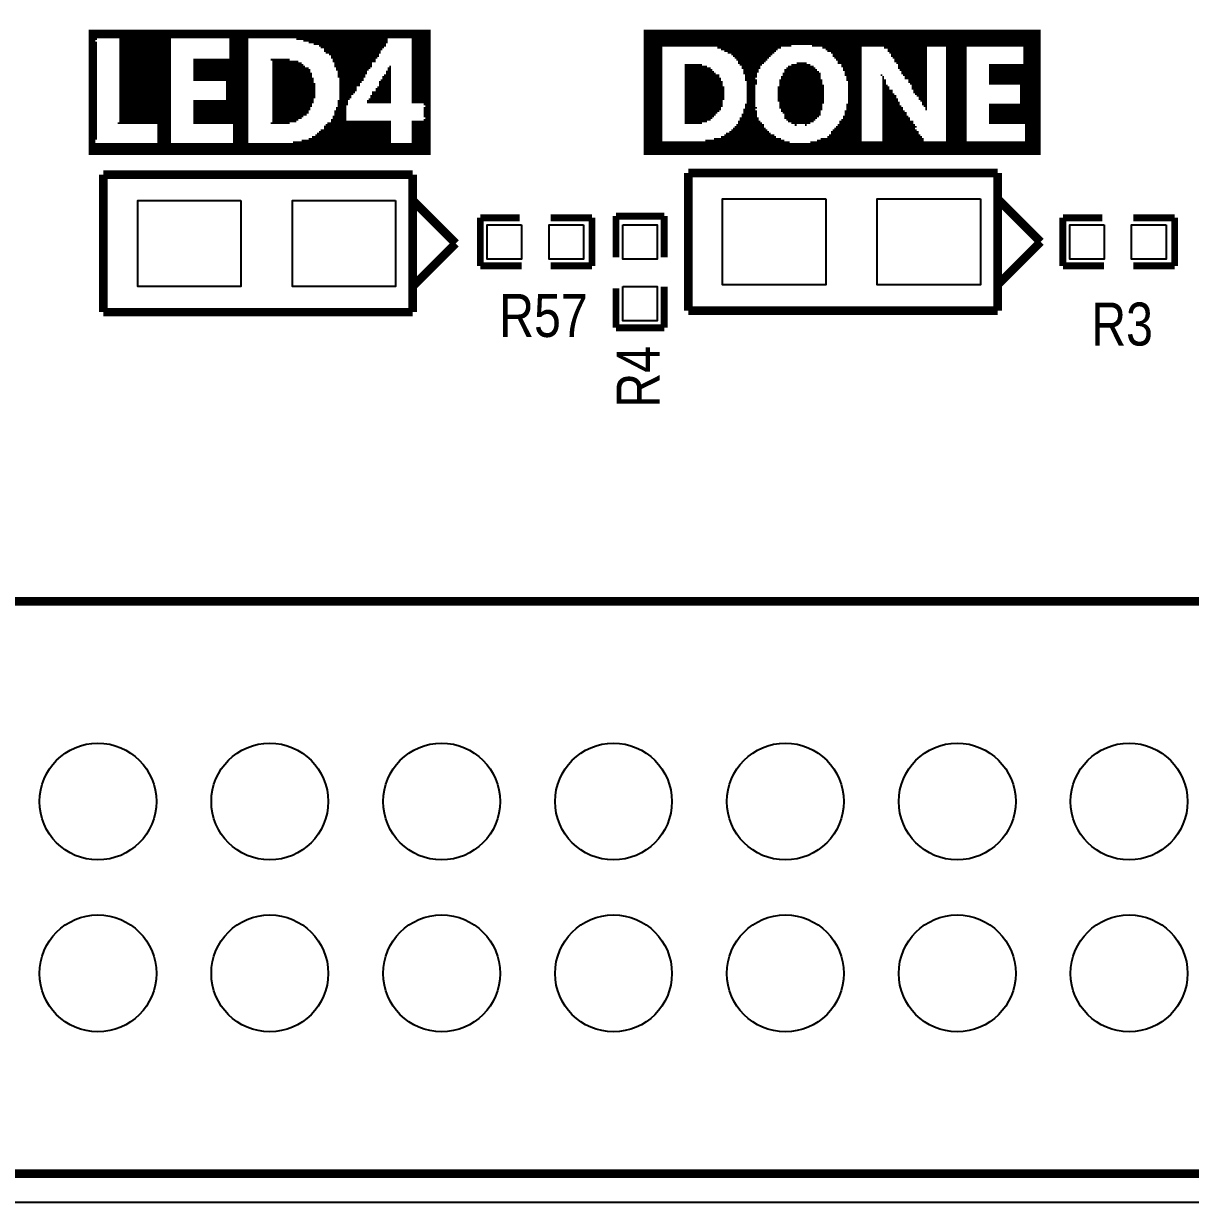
# Model space of a CAD drawing. Extents: x -16 to 114, y 9 to 99.
# Drawn here: x 37.65 to 54.89, y 9.2 to 26.62 of the extents above; entities that cross this region are included whole.
import ezdxf

# ---------------------------------------------------------------- set-up
doc = ezdxf.new("R2010")
doc.units = 0
for name, color, linetype in [('BG_OUTLINE', 3, 'CONTINUOUS'), ('MA_PEN3', 5, 'CONTINUOUS'), ('PG_SILKSCREEN_TOP', 6, 'CONTINUOUS'), ('PIN_TOP', 7, 'CONTINUOUS'), ('RD_SILKSCREEN_TOP', 8, 'CONTINUOUS')]:
    doc.layers.add(name, color=color, linetype=linetype)

msp = doc.modelspace()

# ---------------------------------------------------------------- linework, layer by layer
at = {"layer": 'BG_OUTLINE'}
msp.add_lwpolyline([(-13.134086, 99.189794), (110.731046, 99.189794, -0.414215), (113.79708, 96.12376), (113.799874, 12.17676), (113.79708, 12.263374, -0.41422), (110.731046, 9.19734), (-13.22832, 9.19734), (-13.12672, 9.20496, -0.414214), (-16.192754, 12.270994), (-16.20012, 96.12376, -0.414215)], format="xyb", close=True, dxfattribs=at)
at = {"layer": 'MA_PEN3', "const_width": 0.0254}
for points in [[(38.609524, 26.517854), (43.664124, 26.517854)], [(38.609524, 26.492454), (43.664124, 26.492454)], [(46.8122, 26.5176), (52.6796, 26.5176)], [(46.8122, 26.4922), (52.6796, 26.4922)], [(38.609524, 26.467054), (43.664124, 26.467054)], [(38.609524, 26.441654), (43.664124, 26.441654)], [(38.609524, 26.416254), (43.664124, 26.416254)], [(38.609524, 26.390854), (38.736524, 26.390854)], [(38.609524, 26.365454), (38.711124, 26.365454)], [(38.609524, 26.340054), (38.736524, 26.340054)], [(38.609524, 26.314654), (38.736524, 26.314654)], [(39.066724, 26.390854), (39.828724, 26.390854)], [(39.066724, 26.365454), (39.828724, 26.365454)], [(39.066724, 26.340054), (39.828724, 26.340054)], [(39.066724, 26.314654), (39.828724, 26.314654)], [(40.692324, 26.390854), (40.971724, 26.390854)], [(40.692324, 26.365454), (40.971724, 26.365454)], [(40.692324, 26.340054), (40.971724, 26.340054)], [(40.692324, 26.314654), (40.971724, 26.314654)], [(41.682924, 26.390854), (43.029124, 26.390854)], [(41.784524, 26.365454), (43.029124, 26.365454)], [(41.860724, 26.340054), (43.029124, 26.340054)], [(41.936924, 26.314654), (43.003724, 26.314654)], [(43.384724, 26.390854), (43.664124, 26.390854)], [(43.384724, 26.365454), (43.664124, 26.365454)], [(43.384724, 26.340054), (43.664124, 26.340054)], [(43.384724, 26.314654), (43.664124, 26.314654)], [(46.8122, 26.4668), (52.6796, 26.4668)], [(46.8122, 26.4414), (52.6796, 26.4414)], [(46.8122, 26.416), (52.6796, 26.416)], [(46.8122, 26.3906), (52.6796, 26.3906)], [(46.8122, 26.3652), (52.6796, 26.3652)], [(46.8122, 26.3398), (52.6796, 26.3398)], [(46.8122, 26.3144), (52.6796, 26.3144)], [(38.609524, 26.289254), (38.736524, 26.289254)], [(38.609524, 26.263854), (38.736524, 26.263854)], [(38.609524, 26.238454), (38.736524, 26.238454)], [(38.609524, 26.213054), (38.736524, 26.213054)], [(38.609524, 26.187654), (38.736524, 26.187654)], [(38.609524, 26.162254), (38.736524, 26.162254)], [(38.609524, 26.136854), (38.736524, 26.136854)], [(39.066724, 26.289254), (39.828724, 26.289254)], [(39.066724, 26.263854), (39.828724, 26.263854)], [(39.066724, 26.238454), (39.828724, 26.238454)], [(39.066724, 26.213054), (39.828724, 26.213054)], [(39.066724, 26.187654), (39.828724, 26.187654)], [(39.066724, 26.162254), (39.828724, 26.162254)], [(39.066724, 26.136854), (39.828724, 26.136854)], [(40.692324, 26.289254), (40.971724, 26.289254)], [(40.692324, 26.263854), (40.971724, 26.263854)], [(40.692324, 26.238454), (40.971724, 26.238454)], [(40.692324, 26.213054), (40.971724, 26.213054)], [(40.692324, 26.187654), (40.971724, 26.187654)], [(40.692324, 26.162254), (40.971724, 26.162254)], [(40.692324, 26.136854), (40.971724, 26.136854)], [(42.013124, 26.289254), (43.003724, 26.289254)], [(42.038524, 26.263854), (42.978324, 26.263854)], [(42.089324, 26.238454), (42.952924, 26.238454)], [(42.089324, 26.213054), (42.927524, 26.213054)], [(42.114724, 26.187654), (42.927524, 26.187654)], [(42.165524, 26.162254), (42.902124, 26.162254)], [(42.190924, 26.136854), (42.902124, 26.136854)], [(43.384724, 26.289254), (43.664124, 26.289254)], [(43.384724, 26.263854), (43.664124, 26.263854)], [(43.384724, 26.238454), (43.664124, 26.238454)], [(43.384724, 26.213054), (43.664124, 26.213054)], [(43.384724, 26.187654), (43.664124, 26.187654)], [(43.384724, 26.162254), (43.664124, 26.162254)], [(43.384724, 26.136854), (43.664124, 26.136854)], [(46.8122, 26.289), (48.9966, 26.289)], [(46.8122, 26.2636), (47.0916, 26.2636)], [(46.8122, 26.2382), (47.0916, 26.2382)], [(46.8122, 26.2128), (47.0916, 26.2128)], [(46.8122, 26.1874), (47.0916, 26.1874)], [(46.8122, 26.162), (47.0916, 26.162)], [(46.8122, 26.1366), (47.0916, 26.1366)], [(47.9044, 26.2636), (48.8442, 26.2636)], [(47.9552, 26.2382), (48.7934, 26.2382)], [(48.006, 26.2128), (48.768, 26.2128)], [(48.0568, 26.1874), (48.7426, 26.1874)], [(48.1076, 26.162), (48.7172, 26.162)], [(48.133, 26.1366), (48.6918, 26.1366)], [(49.3014, 26.289), (52.6796, 26.289)], [(49.4538, 26.2636), (50.038, 26.2636)], [(49.5046, 26.2382), (50.038, 26.2382)], [(49.53, 26.2128), (50.038, 26.2128)], [(49.5808, 26.1874), (50.038, 26.1874)], [(49.6062, 26.162), (50.038, 26.162)], [(49.6062, 26.1366), (50.038, 26.1366)], [(50.3682, 26.2636), (51.0032, 26.2636)], [(50.419, 26.2382), (51.0032, 26.2382)], [(50.419, 26.2128), (51.0032, 26.2128)], [(50.4444, 26.1874), (51.0032, 26.1874)], [(50.4698, 26.162), (51.0032, 26.162)], [(50.4698, 26.1366), (51.0032, 26.1366)], [(51.2826, 26.2636), (51.5874, 26.2636)], [(51.2826, 26.2382), (51.5874, 26.2382)], [(51.2826, 26.2128), (51.5874, 26.2128)], [(51.2826, 26.1874), (51.5874, 26.1874)], [(51.2826, 26.162), (51.5874, 26.162)], [(51.2826, 26.1366), (51.5874, 26.1366)], [(52.4256, 26.2636), (52.6796, 26.2636)], [(52.4256, 26.2382), (52.6796, 26.2382)], [(52.4256, 26.2128), (52.6796, 26.2128)], [(52.4256, 26.1874), (52.6796, 26.1874)], [(52.4256, 26.162), (52.6796, 26.162)], [(52.4256, 26.1366), (52.6796, 26.1366)], [(38.609524, 26.111454), (38.736524, 26.111454)], [(38.609524, 26.086054), (38.736524, 26.086054)], [(38.609524, 26.060654), (38.736524, 26.060654)], [(38.609524, 26.035254), (38.736524, 26.035254)], [(38.609524, 26.009854), (38.736524, 26.009854)], [(38.609524, 25.984454), (38.736524, 25.984454)], [(38.609524, 25.959054), (38.736524, 25.959054)], [(39.066724, 26.111454), (39.828724, 26.111454)], [(39.066724, 26.086054), (39.828724, 26.086054)], [(39.066724, 26.060654), (39.828724, 26.060654)], [(39.066724, 26.035254), (39.828724, 26.035254)], [(39.066724, 26.009854), (39.828724, 26.009854)], [(39.066724, 25.984454), (39.828724, 25.984454)], [(39.066724, 25.959054), (39.828724, 25.959054)], [(40.158924, 26.086054), (40.971724, 26.086054)], [(40.158924, 26.060654), (40.971724, 26.060654)], [(40.158924, 26.035254), (40.971724, 26.035254)], [(40.158924, 26.009854), (40.971724, 26.009854)], [(40.158924, 25.984454), (40.971724, 25.984454)], [(40.158924, 25.959054), (40.971724, 25.959054)], [(40.692324, 26.111454), (40.971724, 26.111454)], [(41.301924, 26.086054), (41.581324, 26.086054)], [(41.327324, 26.060654), (41.708324, 26.060654)], [(41.327324, 26.035254), (41.759124, 26.035254)], [(41.327324, 26.009854), (41.784524, 26.009854)], [(41.327324, 25.984454), (41.809924, 25.984454)], [(41.327324, 25.959054), (41.860724, 25.959054)], [(42.190924, 26.111454), (42.876724, 26.111454)], [(42.216324, 26.086054), (42.851324, 26.086054)], [(42.216324, 26.060654), (42.851324, 26.060654)], [(42.241724, 26.035254), (42.800524, 26.035254)], [(42.241724, 26.009854), (42.800524, 26.009854)], [(42.241724, 25.984454), (42.800524, 25.984454)], [(42.267124, 25.959054), (42.775124, 25.959054)], [(43.029124, 25.959054), (43.079924, 25.959054)], [(43.054524, 25.984454), (43.079924, 25.984454)], [(43.384724, 26.111454), (43.664124, 26.111454)], [(43.384724, 26.086054), (43.664124, 26.086054)], [(43.384724, 26.060654), (43.664124, 26.060654)], [(43.384724, 26.035254), (43.664124, 26.035254)], [(43.384724, 26.009854), (43.664124, 26.009854)], [(43.384724, 25.984454), (43.664124, 25.984454)], [(43.384724, 25.959054), (43.664124, 25.959054)], [(46.8122, 26.1112), (47.0916, 26.1112)], [(46.8122, 26.0858), (47.0916, 26.0858)], [(46.8122, 26.0604), (47.0916, 26.0604)], [(46.8122, 26.035), (47.0916, 26.035)], [(46.8122, 26.0096), (47.0916, 26.0096)], [(46.8122, 25.9842), (47.0916, 25.9842)], [(46.8122, 25.9588), (47.0916, 25.9588)], [(47.4218, 26.0096), (47.6758, 26.0096)], [(47.4218, 25.9842), (47.752, 25.9842)], [(47.4218, 25.9588), (47.8028, 25.9588)], [(48.1584, 26.1112), (48.6664, 26.1112)], [(48.1838, 26.0858), (48.641, 26.0858)], [(48.2092, 26.0604), (48.6156, 26.0604)], [(48.2092, 26.035), (48.5902, 26.035)], [(48.2346, 26.0096), (48.5648, 26.0096)], [(48.26, 25.9842), (48.5394, 25.9842)], [(48.26, 25.9588), (48.5394, 25.9588)], [(48.9204, 25.9588), (49.3522, 25.9588)], [(48.9458, 25.9842), (49.3268, 25.9842)], [(48.9966, 26.0096), (49.276, 26.0096)], [(49.0728, 26.035), (49.2252, 26.035)], [(49.6316, 26.1112), (50.038, 26.1112)], [(49.657, 26.0858), (50.038, 26.0858)], [(49.6824, 26.0604), (50.038, 26.0604)], [(49.6824, 26.035), (50.038, 26.035)], [(49.7332, 26.0096), (50.038, 26.0096)], [(49.7332, 25.9842), (50.038, 25.9842)], [(49.7586, 25.9588), (50.038, 25.9588)], [(50.4952, 26.1112), (51.0032, 26.1112)], [(50.5206, 26.0858), (51.0032, 26.0858)], [(50.5206, 26.0604), (51.0032, 26.0604)], [(50.546, 26.035), (51.0032, 26.035)], [(50.5714, 26.0096), (51.0032, 26.0096)], [(50.5714, 25.9842), (51.0032, 25.9842)], [(50.5714, 25.9588), (51.0032, 25.9588)], [(51.2826, 26.1112), (51.5874, 26.1112)], [(51.2826, 26.0858), (51.5874, 26.0858)], [(51.2826, 26.0604), (51.5874, 26.0604)], [(51.2826, 26.035), (51.5874, 26.035)], [(51.2826, 26.0096), (51.5874, 26.0096)], [(51.2826, 25.9842), (51.5874, 25.9842)], [(51.2826, 25.9588), (51.5874, 25.9588)], [(51.9176, 26.0096), (52.6796, 26.0096)], [(51.9176, 25.9842), (52.6796, 25.9842)], [(51.9176, 25.9588), (52.6796, 25.9588)], [(52.4256, 26.1112), (52.6796, 26.1112)], [(52.4256, 26.0858), (52.6796, 26.0858)], [(52.4256, 26.0604), (52.6796, 26.0604)], [(52.4256, 26.035), (52.6796, 26.035)], [(38.609524, 25.933654), (38.736524, 25.933654)], [(38.609524, 25.908254), (38.736524, 25.908254)], [(38.609524, 25.882854), (38.736524, 25.882854)], [(38.609524, 25.857454), (38.736524, 25.857454)], [(38.609524, 25.832054), (38.736524, 25.832054)], [(38.609524, 25.806654), (38.736524, 25.806654)], [(38.609524, 25.781254), (38.736524, 25.781254)], [(39.066724, 25.933654), (39.828724, 25.933654)], [(39.066724, 25.908254), (39.828724, 25.908254)], [(39.066724, 25.882854), (39.828724, 25.882854)], [(39.066724, 25.857454), (39.828724, 25.857454)], [(39.066724, 25.832054), (39.828724, 25.832054)], [(39.066724, 25.806654), (39.828724, 25.806654)], [(39.066724, 25.781254), (39.828724, 25.781254)], [(40.158924, 25.933654), (40.971724, 25.933654)], [(40.158924, 25.908254), (40.971724, 25.908254)], [(40.158924, 25.882854), (40.971724, 25.882854)], [(40.158924, 25.857454), (40.971724, 25.857454)], [(40.158924, 25.832054), (40.971724, 25.832054)], [(40.158924, 25.806654), (40.971724, 25.806654)], [(40.158924, 25.781254), (40.971724, 25.781254)], [(41.327324, 25.933654), (41.886124, 25.933654)], [(41.327324, 25.908254), (41.886124, 25.908254)], [(41.327324, 25.882854), (41.911524, 25.882854)], [(41.327324, 25.857454), (41.911524, 25.857454)], [(41.327324, 25.832054), (41.911524, 25.832054)], [(41.327324, 25.806654), (41.936924, 25.806654)], [(41.327324, 25.781254), (41.936924, 25.781254)], [(42.267124, 25.933654), (42.749724, 25.933654)], [(42.292524, 25.908254), (42.724324, 25.908254)], [(42.292524, 25.882854), (42.724324, 25.882854)], [(42.292524, 25.857454), (42.698924, 25.857454)], [(42.292524, 25.832054), (42.698924, 25.832054)], [(42.317924, 25.806654), (42.673524, 25.806654)], [(42.317924, 25.781254), (42.673524, 25.781254)], [(42.927524, 25.781254), (43.079924, 25.781254)], [(42.952924, 25.832054), (43.079924, 25.832054)], [(42.952924, 25.806654), (43.079924, 25.806654)], [(42.978324, 25.857454), (43.079924, 25.857454)], [(43.003724, 25.908254), (43.079924, 25.908254)], [(43.003724, 25.882854), (43.079924, 25.882854)], [(43.029124, 25.933654), (43.079924, 25.933654)], [(43.384724, 25.933654), (43.664124, 25.933654)], [(43.384724, 25.908254), (43.664124, 25.908254)], [(43.384724, 25.882854), (43.664124, 25.882854)], [(43.384724, 25.857454), (43.664124, 25.857454)], [(43.384724, 25.832054), (43.664124, 25.832054)], [(43.384724, 25.806654), (43.664124, 25.806654)], [(43.384724, 25.781254), (43.664124, 25.781254)], [(46.8122, 25.9334), (47.0916, 25.9334)], [(46.8122, 25.908), (47.0916, 25.908)], [(46.8122, 25.8826), (47.0916, 25.8826)], [(46.8122, 25.8572), (47.0916, 25.8572)], [(46.8122, 25.8318), (47.0916, 25.8318)], [(46.8122, 25.8064), (47.0916, 25.8064)], [(46.8122, 25.781), (47.0916, 25.781)], [(47.4218, 25.9334), (47.8282, 25.9334)], [(47.4218, 25.908), (47.8536, 25.908)], [(47.4218, 25.8826), (47.879, 25.8826)], [(47.4218, 25.8572), (47.9298, 25.8572)], [(47.4218, 25.8318), (47.9298, 25.8318)], [(47.4218, 25.8064), (47.9552, 25.8064)], [(47.4218, 25.781), (47.9552, 25.781)], [(48.2854, 25.9334), (48.514, 25.9334)], [(48.2854, 25.908), (48.514, 25.908)], [(48.2854, 25.8826), (48.4886, 25.8826)], [(48.3108, 25.8572), (48.4886, 25.8572)], [(48.3108, 25.8318), (48.4886, 25.8318)], [(48.3108, 25.8064), (48.4632, 25.8064)], [(48.3108, 25.781), (48.4886, 25.781)], [(48.8188, 25.781), (49.4538, 25.781)], [(48.8442, 25.8318), (49.4284, 25.8318)], [(48.8442, 25.8064), (49.4284, 25.8064)], [(48.8696, 25.8826), (49.4284, 25.8826)], [(48.8696, 25.8572), (49.4284, 25.8572)], [(48.895, 25.9334), (49.3776, 25.9334)], [(48.895, 25.908), (49.403, 25.908)], [(49.7586, 25.9334), (50.038, 25.9334)], [(49.784, 25.908), (50.038, 25.908)], [(49.784, 25.8826), (50.038, 25.8826)], [(49.784, 25.8572), (50.038, 25.8572)], [(49.8094, 25.8318), (50.038, 25.8318)], [(49.8094, 25.8064), (50.038, 25.8064)], [(49.8094, 25.781), (50.038, 25.781)], [(50.3174, 25.8572), (50.3428, 25.8572)], [(50.3428, 25.8318), (50.3682, 25.8318)], [(50.3428, 25.8064), (50.3682, 25.8064)], [(50.3428, 25.781), (50.3936, 25.781)], [(50.5968, 25.9334), (51.0032, 25.9334)], [(50.6222, 25.908), (51.0032, 25.908)], [(50.6222, 25.8826), (51.0032, 25.8826)], [(50.6476, 25.8572), (51.0032, 25.8572)], [(50.673, 25.8318), (51.0032, 25.8318)], [(50.673, 25.8064), (51.0032, 25.8064)], [(50.7238, 25.781), (51.0032, 25.781)], [(51.2826, 25.9334), (51.5874, 25.9334)], [(51.2826, 25.908), (51.5874, 25.908)], [(51.2826, 25.8826), (51.5874, 25.8826)], [(51.2826, 25.8572), (51.5874, 25.8572)], [(51.2826, 25.8318), (51.5874, 25.8318)], [(51.2826, 25.8064), (51.5874, 25.8064)], [(51.2826, 25.781), (51.5874, 25.781)], [(51.9176, 25.9334), (52.6796, 25.9334)], [(51.9176, 25.908), (52.6796, 25.908)], [(51.9176, 25.8826), (52.6796, 25.8826)], [(51.9176, 25.8572), (52.6796, 25.8572)], [(51.9176, 25.8318), (52.6796, 25.8318)], [(51.9176, 25.8064), (52.6796, 25.8064)], [(51.9176, 25.781), (52.6796, 25.781)], [(38.609524, 25.755854), (38.736524, 25.755854)], [(38.609524, 25.730454), (38.736524, 25.730454)], [(38.609524, 25.705054), (38.736524, 25.705054)], [(38.609524, 25.679654), (38.736524, 25.679654)], [(38.609524, 25.654254), (38.736524, 25.654254)], [(38.609524, 25.628854), (38.736524, 25.628854)], [(38.609524, 25.603454), (38.736524, 25.603454)], [(39.066724, 25.755854), (39.828724, 25.755854)], [(39.066724, 25.730454), (39.828724, 25.730454)], [(39.066724, 25.705054), (39.828724, 25.705054)], [(39.066724, 25.679654), (39.828724, 25.679654)], [(39.066724, 25.654254), (39.828724, 25.654254)], [(39.066724, 25.628854), (39.828724, 25.628854)], [(39.066724, 25.603454), (39.828724, 25.603454)], [(40.641524, 25.755854), (40.971724, 25.755854)], [(40.641524, 25.730454), (40.971724, 25.730454)], [(40.641524, 25.705054), (40.971724, 25.705054)], [(40.641524, 25.679654), (40.971724, 25.679654)], [(40.641524, 25.654254), (40.971724, 25.654254)], [(40.641524, 25.628854), (40.971724, 25.628854)], [(40.641524, 25.603454), (40.971724, 25.603454)], [(41.327324, 25.755854), (41.936924, 25.755854)], [(41.327324, 25.730454), (41.962324, 25.730454)], [(41.327324, 25.705054), (41.962324, 25.705054)], [(41.327324, 25.679654), (41.962324, 25.679654)], [(41.327324, 25.654254), (41.962324, 25.654254)], [(41.327324, 25.628854), (41.962324, 25.628854)], [(41.327324, 25.603454), (41.962324, 25.603454)], [(42.317924, 25.755854), (42.648124, 25.755854)], [(42.317924, 25.730454), (42.622724, 25.730454)], [(42.317924, 25.705054), (42.622724, 25.705054)], [(42.317924, 25.679654), (42.571924, 25.679654)], [(42.317924, 25.654254), (42.571924, 25.654254)], [(42.317924, 25.628854), (42.571924, 25.628854)], [(42.317924, 25.603454), (42.546524, 25.603454)], [(42.800524, 25.603454), (43.079924, 25.603454)], [(42.851324, 25.654254), (43.079924, 25.654254)], [(42.851324, 25.628854), (43.079924, 25.628854)], [(42.876724, 25.679654), (43.079924, 25.679654)], [(42.902124, 25.755854), (43.079924, 25.755854)], [(42.902124, 25.730454), (43.079924, 25.730454)], [(42.902124, 25.705054), (43.079924, 25.705054)], [(43.384724, 25.755854), (43.664124, 25.755854)], [(43.384724, 25.730454), (43.664124, 25.730454)], [(43.384724, 25.705054), (43.664124, 25.705054)], [(43.384724, 25.679654), (43.664124, 25.679654)], [(43.384724, 25.654254), (43.664124, 25.654254)], [(43.384724, 25.628854), (43.664124, 25.628854)], [(43.384724, 25.603454), (43.664124, 25.603454)], [(46.8122, 25.7556), (47.0916, 25.7556)], [(46.8122, 25.7302), (47.0916, 25.7302)], [(46.8122, 25.7048), (47.0916, 25.7048)], [(46.8122, 25.6794), (47.0916, 25.6794)], [(46.8122, 25.654), (47.0916, 25.654)], [(46.8122, 25.6286), (47.0916, 25.6286)], [(46.8122, 25.6032), (47.0916, 25.6032)], [(47.4218, 25.7556), (47.9806, 25.7556)], [(47.4218, 25.7302), (47.9806, 25.7302)], [(47.4218, 25.7048), (47.9806, 25.7048)], [(47.4218, 25.6794), (48.006, 25.6794)], [(47.4218, 25.654), (48.006, 25.654)], [(47.4218, 25.6286), (48.006, 25.6286)], [(47.4218, 25.6032), (48.006, 25.6032)], [(48.3362, 25.7556), (48.4886, 25.7556)], [(48.3362, 25.7302), (48.4886, 25.7302)], [(48.3362, 25.7048), (48.4632, 25.7048)], [(48.3362, 25.6794), (48.4632, 25.6794)], [(48.3362, 25.654), (48.4632, 25.654)], [(48.3362, 25.6286), (48.4632, 25.6286)], [(48.3362, 25.6032), (48.4632, 25.6032)], [(48.7934, 25.6794), (49.4792, 25.6794)], [(48.7934, 25.654), (49.4792, 25.654)], [(48.7934, 25.6286), (49.4792, 25.6286)], [(48.7934, 25.6032), (49.4792, 25.6032)], [(48.8188, 25.7556), (49.4538, 25.7556)], [(48.8188, 25.7302), (49.4538, 25.7302)], [(48.8188, 25.7048), (49.4792, 25.7048)], [(49.8348, 25.7556), (50.038, 25.7556)], [(49.8348, 25.7302), (50.038, 25.7302)], [(49.8348, 25.7048), (50.038, 25.7048)], [(49.8348, 25.6794), (50.038, 25.6794)], [(49.8348, 25.654), (50.038, 25.654)], [(49.8348, 25.6286), (50.038, 25.6286)], [(49.8348, 25.6032), (50.038, 25.6032)], [(50.3428, 25.7556), (50.3936, 25.7556)], [(50.3428, 25.7302), (50.3936, 25.7302)], [(50.3428, 25.7048), (50.419, 25.7048)], [(50.3428, 25.6794), (50.4444, 25.6794)], [(50.3428, 25.654), (50.4444, 25.654)], [(50.3428, 25.6286), (50.4952, 25.6286)], [(50.3428, 25.6032), (50.4952, 25.6032)], [(50.7238, 25.7556), (51.0032, 25.7556)], [(50.7492, 25.7302), (51.0032, 25.7302)], [(50.7746, 25.7048), (51.0032, 25.7048)], [(50.7746, 25.6794), (51.0032, 25.6794)], [(50.7746, 25.654), (51.0032, 25.654)], [(50.8, 25.6286), (51.0032, 25.6286)], [(50.8, 25.6032), (51.0032, 25.6032)], [(51.2826, 25.7556), (51.5874, 25.7556)], [(51.2826, 25.7302), (51.5874, 25.7302)], [(51.2826, 25.7048), (51.5874, 25.7048)], [(51.2826, 25.6794), (51.5874, 25.6794)], [(51.2826, 25.654), (51.5874, 25.654)], [(51.2826, 25.6286), (51.5874, 25.6286)], [(51.2826, 25.6032), (51.5874, 25.6032)], [(51.9176, 25.7556), (52.6796, 25.7556)], [(51.9176, 25.7302), (52.6796, 25.7302)], [(52.3748, 25.7048), (52.6796, 25.7048)], [(52.3748, 25.6794), (52.6796, 25.6794)], [(52.3748, 25.654), (52.6796, 25.654)], [(52.3748, 25.6286), (52.6796, 25.6286)], [(52.3748, 25.6032), (52.6796, 25.6032)], [(38.609524, 25.578054), (38.736524, 25.578054)], [(38.609524, 25.552654), (38.736524, 25.552654)], [(38.609524, 25.527254), (38.736524, 25.527254)], [(38.609524, 25.501854), (38.736524, 25.501854)], [(38.609524, 25.476454), (38.736524, 25.476454)], [(38.609524, 25.451054), (38.736524, 25.451054)], [(38.609524, 25.425654), (38.736524, 25.425654)], [(39.066724, 25.578054), (39.828724, 25.578054)], [(39.066724, 25.552654), (39.828724, 25.552654)], [(39.066724, 25.527254), (39.828724, 25.527254)], [(39.066724, 25.501854), (39.828724, 25.501854)], [(39.066724, 25.476454), (39.828724, 25.476454)], [(39.066724, 25.451054), (39.828724, 25.451054)], [(39.066724, 25.425654), (39.828724, 25.425654)], [(40.158924, 25.476454), (40.971724, 25.476454)], [(40.158924, 25.451054), (40.971724, 25.451054)], [(40.158924, 25.425654), (40.971724, 25.425654)], [(40.641524, 25.578054), (40.971724, 25.578054)], [(40.641524, 25.552654), (40.971724, 25.552654)], [(40.641524, 25.527254), (40.971724, 25.527254)], [(40.641524, 25.501854), (40.971724, 25.501854)], [(41.327324, 25.578054), (41.962324, 25.578054)], [(41.327324, 25.552654), (41.962324, 25.552654)], [(41.327324, 25.527254), (41.962324, 25.527254)], [(41.327324, 25.501854), (41.936924, 25.501854)], [(41.327324, 25.476454), (41.936924, 25.476454)], [(41.327324, 25.451054), (41.936924, 25.451054)], [(41.327324, 25.425654), (41.911524, 25.425654)], [(42.292524, 25.476454), (42.444924, 25.476454)], [(42.292524, 25.451054), (42.444924, 25.451054)], [(42.292524, 25.425654), (42.444924, 25.425654)], [(42.317924, 25.578054), (42.521124, 25.578054)], [(42.317924, 25.552654), (42.495724, 25.552654)], [(42.317924, 25.527254), (42.495724, 25.527254)], [(42.317924, 25.501854), (42.470324, 25.501854)], [(42.724324, 25.476454), (43.079924, 25.476454)], [(42.724324, 25.451054), (43.079924, 25.451054)], [(42.749724, 25.501854), (43.079924, 25.501854)], [(42.775124, 25.552654), (43.079924, 25.552654)], [(42.775124, 25.527254), (43.079924, 25.527254)], [(42.800524, 25.578054), (43.079924, 25.578054)], [(43.384724, 25.578054), (43.664124, 25.578054)], [(43.384724, 25.552654), (43.664124, 25.552654)], [(43.384724, 25.527254), (43.664124, 25.527254)], [(43.384724, 25.501854), (43.664124, 25.501854)], [(43.384724, 25.476454), (43.664124, 25.476454)], [(43.384724, 25.451054), (43.664124, 25.451054)], [(43.562524, 25.425654), (43.664124, 25.425654)], [(46.8122, 25.5778), (47.0916, 25.5778)], [(46.8122, 25.5524), (47.0916, 25.5524)], [(46.8122, 25.527), (47.0916, 25.527)], [(46.8122, 25.5016), (47.0916, 25.5016)], [(46.8122, 25.4762), (47.0916, 25.4762)], [(46.8122, 25.4508), (47.0916, 25.4508)], [(46.8122, 25.4254), (47.0916, 25.4254)], [(47.4218, 25.5778), (48.006, 25.5778)], [(47.4218, 25.5524), (48.006, 25.5524)], [(47.4218, 25.527), (48.006, 25.527)], [(47.4218, 25.5016), (48.006, 25.5016)], [(47.4218, 25.4762), (47.9806, 25.4762)], [(47.4218, 25.4508), (47.9806, 25.4508)], [(47.4218, 25.4254), (47.9806, 25.4254)], [(48.3108, 25.4254), (48.4632, 25.4254)], [(48.3362, 25.5778), (48.4632, 25.5778)], [(48.3362, 25.5524), (48.4632, 25.5524)], [(48.3362, 25.527), (48.4632, 25.527)], [(48.3362, 25.5016), (48.4632, 25.5016)], [(48.3362, 25.4762), (48.4632, 25.4762)], [(48.3362, 25.4508), (48.4632, 25.4508)], [(48.7934, 25.5778), (49.4792, 25.5778)], [(48.7934, 25.5524), (49.4792, 25.5524)], [(48.7934, 25.527), (49.4792, 25.527)], [(48.7934, 25.5016), (49.4792, 25.5016)], [(48.7934, 25.4762), (49.4792, 25.4762)], [(48.8188, 25.4508), (49.4792, 25.4508)], [(48.8188, 25.4254), (49.4538, 25.4254)], [(49.8094, 25.4254), (50.038, 25.4254)], [(49.8348, 25.5778), (50.038, 25.5778)], [(49.8348, 25.5524), (50.038, 25.5524)], [(49.8348, 25.527), (50.038, 25.527)], [(49.8348, 25.5016), (50.038, 25.5016)], [(49.8348, 25.4762), (50.038, 25.4762)], [(49.8348, 25.4508), (50.038, 25.4508)], [(50.3428, 25.5778), (50.5206, 25.5778)], [(50.3428, 25.5524), (50.546, 25.5524)], [(50.3428, 25.527), (50.546, 25.527)], [(50.3428, 25.5016), (50.5714, 25.5016)], [(50.3428, 25.4762), (50.5714, 25.4762)], [(50.3428, 25.4508), (50.5968, 25.4508)], [(50.3428, 25.4254), (50.5968, 25.4254)], [(50.8254, 25.5778), (51.0032, 25.5778)], [(50.8508, 25.5524), (51.0032, 25.5524)], [(50.8762, 25.527), (51.0032, 25.527)], [(50.8762, 25.5016), (51.0032, 25.5016)], [(50.9016, 25.4762), (51.0032, 25.4762)], [(50.927, 25.4508), (51.0032, 25.4508)], [(50.927, 25.4254), (51.0032, 25.4254)], [(51.2826, 25.5778), (51.5874, 25.5778)], [(51.2826, 25.5524), (51.5874, 25.5524)], [(51.2826, 25.527), (51.5874, 25.527)], [(51.2826, 25.5016), (51.5874, 25.5016)], [(51.2826, 25.4762), (51.5874, 25.4762)], [(51.2826, 25.4508), (51.5874, 25.4508)], [(51.2826, 25.4254), (51.5874, 25.4254)], [(51.9176, 25.4254), (52.6796, 25.4254)], [(52.3748, 25.5778), (52.6796, 25.5778)], [(52.3748, 25.5524), (52.6796, 25.5524)], [(52.3748, 25.527), (52.6796, 25.527)], [(52.3748, 25.5016), (52.6796, 25.5016)], [(52.3748, 25.4762), (52.6796, 25.4762)], [(52.3748, 25.4508), (52.6796, 25.4508)], [(38.609524, 25.400254), (38.736524, 25.400254)], [(38.609524, 25.374854), (38.736524, 25.374854)], [(38.609524, 25.349454), (38.736524, 25.349454)], [(38.609524, 25.324054), (38.736524, 25.324054)], [(38.609524, 25.298654), (38.736524, 25.298654)], [(38.609524, 25.273254), (38.736524, 25.273254)], [(39.066724, 25.400254), (39.828724, 25.400254)], [(39.066724, 25.374854), (39.828724, 25.374854)], [(39.066724, 25.349454), (39.828724, 25.349454)], [(39.066724, 25.324054), (39.828724, 25.324054)], [(39.066724, 25.298654), (39.828724, 25.298654)], [(39.066724, 25.273254), (39.828724, 25.273254)], [(40.158924, 25.400254), (40.971724, 25.400254)], [(40.158924, 25.374854), (40.971724, 25.374854)], [(40.158924, 25.349454), (40.971724, 25.349454)], [(40.158924, 25.324054), (40.971724, 25.324054)], [(40.158924, 25.298654), (40.971724, 25.298654)], [(40.158924, 25.273254), (40.971724, 25.273254)], [(41.327324, 25.400254), (41.911524, 25.400254)], [(41.327324, 25.374854), (41.886124, 25.374854)], [(41.327324, 25.349454), (41.886124, 25.349454)], [(41.327324, 25.324054), (41.860724, 25.324054)], [(41.327324, 25.298654), (41.860724, 25.298654)], [(41.327324, 25.273254), (41.835324, 25.273254)], [(42.241724, 25.324054), (42.419524, 25.324054)], [(42.241724, 25.298654), (42.419524, 25.298654)], [(42.241724, 25.273254), (42.419524, 25.273254)], [(42.267124, 25.374854), (42.419524, 25.374854)], [(42.267124, 25.349454), (42.419524, 25.349454)], [(42.292524, 25.400254), (42.419524, 25.400254)], [(43.562524, 25.374854), (43.664124, 25.374854)], [(43.562524, 25.349454), (43.664124, 25.349454)], [(43.562524, 25.324054), (43.664124, 25.324054)], [(43.562524, 25.298654), (43.664124, 25.298654)], [(43.562524, 25.273254), (43.664124, 25.273254)], [(43.587924, 25.400254), (43.664124, 25.400254)], [(46.8122, 25.4), (47.0916, 25.4)], [(46.8122, 25.3746), (47.0916, 25.3746)], [(46.8122, 25.3492), (47.0916, 25.3492)], [(46.8122, 25.3238), (47.0916, 25.3238)], [(46.8122, 25.2984), (47.0916, 25.2984)], [(46.8122, 25.273), (47.0916, 25.273)], [(47.4218, 25.4), (47.9806, 25.4)], [(47.4218, 25.3746), (47.9552, 25.3746)], [(47.4218, 25.3492), (47.9552, 25.3492)], [(47.4218, 25.3238), (47.9298, 25.3238)], [(47.4218, 25.2984), (47.9044, 25.2984)], [(47.4218, 25.273), (47.879, 25.273)], [(48.26, 25.273), (48.4886, 25.273)], [(48.2854, 25.3492), (48.4632, 25.3492)], [(48.2854, 25.3238), (48.4886, 25.3238)], [(48.2854, 25.2984), (48.4886, 25.2984)], [(48.3108, 25.4), (48.4632, 25.4)], [(48.3108, 25.3746), (48.4886, 25.3746)], [(48.8188, 25.4), (49.4538, 25.4)], [(48.8188, 25.3746), (49.4538, 25.3746)], [(48.8442, 25.3492), (49.4538, 25.3492)], [(48.8442, 25.3238), (49.4284, 25.3238)], [(48.8696, 25.2984), (49.4284, 25.2984)], [(48.895, 25.273), (49.4284, 25.273)], [(49.784, 25.3238), (50.038, 25.3238)], [(49.784, 25.2984), (50.038, 25.2984)], [(49.784, 25.273), (50.038, 25.273)], [(49.8094, 25.4), (50.038, 25.4)], [(49.8094, 25.3746), (50.038, 25.3746)], [(49.8094, 25.3492), (50.038, 25.3492)], [(50.3428, 25.4), (50.6222, 25.4)], [(50.3428, 25.3746), (50.6476, 25.3746)], [(50.3428, 25.3492), (50.6476, 25.3492)], [(50.3428, 25.3238), (50.673, 25.3238)], [(50.3428, 25.2984), (50.6984, 25.2984)], [(50.3428, 25.273), (50.6984, 25.273)], [(50.9524, 25.4), (51.0032, 25.4)], [(50.9778, 25.3746), (51.0032, 25.3746)], [(50.9778, 25.3492), (51.0032, 25.3492)], [(51.2826, 25.4), (51.5874, 25.4)], [(51.2826, 25.3746), (51.5874, 25.3746)], [(51.2826, 25.3492), (51.5874, 25.3492)], [(51.2826, 25.3238), (51.5874, 25.3238)], [(51.2826, 25.2984), (51.5874, 25.2984)], [(51.2826, 25.273), (51.5874, 25.273)], [(51.9176, 25.4), (52.6796, 25.4)], [(51.9176, 25.3746), (52.6796, 25.3746)], [(51.9176, 25.3492), (52.6796, 25.3492)], [(51.9176, 25.3238), (52.6796, 25.3238)], [(51.9176, 25.2984), (52.6796, 25.2984)], [(51.9176, 25.273), (52.6796, 25.273)], [(38.609524, 25.247854), (38.736524, 25.247854)], [(38.609524, 25.222454), (38.736524, 25.222454)], [(38.609524, 25.197054), (38.736524, 25.197054)], [(38.609524, 25.171654), (38.736524, 25.171654)], [(38.609524, 25.146254), (38.736524, 25.146254)], [(38.609524, 25.120854), (38.736524, 25.120854)], [(38.609524, 25.095454), (38.736524, 25.095454)], [(39.041324, 25.146254), (39.828724, 25.146254)], [(39.066724, 25.247854), (39.828724, 25.247854)], [(39.066724, 25.222454), (39.828724, 25.222454)], [(39.066724, 25.197054), (39.828724, 25.197054)], [(39.066724, 25.171654), (39.828724, 25.171654)], [(39.625524, 25.120854), (39.828724, 25.120854)], [(39.625524, 25.095454), (39.828724, 25.095454)], [(40.158924, 25.247854), (40.971724, 25.247854)], [(40.158924, 25.222454), (40.971724, 25.222454)], [(40.158924, 25.197054), (40.971724, 25.197054)], [(40.158924, 25.171654), (40.971724, 25.171654)], [(40.158924, 25.146254), (40.971724, 25.146254)], [(40.743124, 25.120854), (40.971724, 25.120854)], [(40.743124, 25.095454), (40.971724, 25.095454)], [(41.301924, 25.146254), (41.581324, 25.146254)], [(41.327324, 25.247854), (41.784524, 25.247854)], [(41.327324, 25.222454), (41.759124, 25.222454)], [(41.327324, 25.197054), (41.708324, 25.197054)], [(41.327324, 25.171654), (41.682924, 25.171654)], [(42.089324, 25.095454), (43.079924, 25.095454)], [(42.114724, 25.120854), (43.079924, 25.120854)], [(42.140124, 25.146254), (43.079924, 25.146254)], [(42.190924, 25.197054), (42.419524, 25.197054)], [(42.190924, 25.171654), (43.079924, 25.171654)], [(42.216324, 25.247854), (42.419524, 25.247854)], [(42.216324, 25.222454), (42.419524, 25.222454)], [(43.384724, 25.171654), (43.664124, 25.171654)], [(43.384724, 25.146254), (43.664124, 25.146254)], [(43.384724, 25.120854), (43.664124, 25.120854)], [(43.384724, 25.095454), (43.664124, 25.095454)], [(43.562524, 25.247854), (43.664124, 25.247854)], [(43.562524, 25.197054), (43.664124, 25.197054)], [(43.587924, 25.222454), (43.664124, 25.222454)], [(46.8122, 25.2476), (47.0916, 25.2476)], [(46.8122, 25.2222), (47.0916, 25.2222)], [(46.8122, 25.1968), (47.0916, 25.1968)], [(46.8122, 25.1714), (47.0916, 25.1714)], [(46.8122, 25.146), (47.0916, 25.146)], [(46.8122, 25.1206), (47.0916, 25.1206)], [(46.8122, 25.0952), (47.0916, 25.0952)], [(47.4218, 25.2476), (47.8536, 25.2476)], [(47.4218, 25.2222), (47.8282, 25.2222)], [(47.4218, 25.1968), (47.8028, 25.1968)], [(47.4218, 25.1714), (47.752, 25.1714)], [(47.4218, 25.146), (47.6758, 25.146)], [(48.1584, 25.0952), (48.5902, 25.0952)], [(48.1838, 25.1206), (48.5902, 25.1206)], [(48.2092, 25.1714), (48.5394, 25.1714)], [(48.2092, 25.146), (48.5648, 25.146)], [(48.2346, 25.2222), (48.514, 25.2222)], [(48.2346, 25.1968), (48.514, 25.1968)], [(48.26, 25.2476), (48.4886, 25.2476)], [(48.895, 25.2476), (49.403, 25.2476)], [(48.895, 25.2222), (49.3776, 25.2222)], [(48.9204, 25.1968), (49.3522, 25.1968)], [(48.9458, 25.1714), (49.3268, 25.1714)], [(48.9966, 25.146), (49.276, 25.146)], [(49.0474, 25.1206), (49.0728, 25.1206)], [(49.1998, 25.1206), (49.2252, 25.1206)], [(49.657, 25.0952), (50.038, 25.0952)], [(49.6824, 25.1206), (50.038, 25.1206)], [(49.7078, 25.1714), (50.038, 25.1714)], [(49.7078, 25.146), (50.038, 25.146)], [(49.7332, 25.1968), (50.038, 25.1968)], [(49.7586, 25.2476), (50.038, 25.2476)], [(49.7586, 25.2222), (50.038, 25.2222)], [(50.3428, 25.2476), (50.7238, 25.2476)], [(50.3428, 25.2222), (50.7492, 25.2222)], [(50.3428, 25.1968), (50.7492, 25.1968)], [(50.3428, 25.1714), (50.8, 25.1714)], [(50.3428, 25.146), (50.8, 25.146)], [(50.3428, 25.1206), (50.8254, 25.1206)], [(50.3428, 25.0952), (50.8508, 25.0952)], [(51.2826, 25.2476), (51.5874, 25.2476)], [(51.2826, 25.2222), (51.5874, 25.2222)], [(51.2826, 25.1968), (51.5874, 25.1968)], [(51.2826, 25.1714), (51.5874, 25.1714)], [(51.2826, 25.146), (51.5874, 25.146)], [(51.2826, 25.1206), (51.5874, 25.1206)], [(51.2826, 25.0952), (51.5874, 25.0952)], [(51.9176, 25.2476), (52.6796, 25.2476)], [(51.9176, 25.2222), (52.6796, 25.2222)], [(51.9176, 25.1968), (52.6796, 25.1968)], [(51.9176, 25.1714), (52.6796, 25.1714)], [(51.9176, 25.146), (52.6796, 25.146)], [(52.451, 25.1206), (52.6796, 25.1206)], [(52.451, 25.0952), (52.6796, 25.0952)], [(38.609524, 25.070054), (38.736524, 25.070054)], [(38.609524, 25.044654), (38.736524, 25.044654)], [(38.609524, 25.019254), (38.736524, 25.019254)], [(38.609524, 24.993854), (38.736524, 24.993854)], [(38.609524, 24.968454), (38.736524, 24.968454)], [(38.609524, 24.943054), (38.736524, 24.943054)], [(38.609524, 24.917654), (38.736524, 24.917654)], [(39.625524, 25.070054), (39.828724, 25.070054)], [(39.625524, 25.044654), (39.828724, 25.044654)], [(39.625524, 25.019254), (39.828724, 25.019254)], [(39.625524, 24.993854), (39.828724, 24.993854)], [(39.625524, 24.968454), (39.828724, 24.968454)], [(39.625524, 24.943054), (39.828724, 24.943054)], [(39.625524, 24.917654), (39.828724, 24.917654)], [(40.743124, 25.070054), (40.971724, 25.070054)], [(40.743124, 25.044654), (40.971724, 25.044654)], [(40.743124, 25.019254), (40.971724, 25.019254)], [(40.743124, 24.993854), (40.971724, 24.993854)], [(40.743124, 24.968454), (40.971724, 24.968454)], [(40.743124, 24.943054), (40.971724, 24.943054)], [(40.743124, 24.917654), (40.971724, 24.917654)], [(41.860724, 24.917654), (43.079924, 24.917654)], [(41.911524, 24.943054), (43.079924, 24.943054)], [(41.962324, 24.968454), (43.079924, 24.968454)], [(41.987724, 24.993854), (43.079924, 24.993854)], [(42.013124, 25.019254), (43.079924, 25.019254)], [(42.038524, 25.044654), (43.079924, 25.044654)], [(42.089324, 25.070054), (43.079924, 25.070054)], [(43.384724, 25.070054), (43.664124, 25.070054)], [(43.384724, 25.044654), (43.664124, 25.044654)], [(43.384724, 25.019254), (43.664124, 25.019254)], [(43.384724, 24.993854), (43.664124, 24.993854)], [(43.384724, 24.968454), (43.664124, 24.968454)], [(43.384724, 24.943054), (43.664124, 24.943054)], [(43.384724, 24.917654), (43.664124, 24.917654)], [(46.8122, 25.0698), (47.0916, 25.0698)], [(46.8122, 25.0444), (47.0916, 25.0444)], [(46.8122, 25.019), (47.0916, 25.019)], [(46.8122, 24.9936), (47.0916, 24.9936)], [(46.8122, 24.9682), (47.0916, 24.9682)], [(46.8122, 24.9428), (47.0916, 24.9428)], [(46.8122, 24.9174), (47.0916, 24.9174)], [(47.8536, 24.9174), (48.8442, 24.9174)], [(47.9552, 24.9428), (48.768, 24.9428)], [(48.006, 24.9682), (48.7426, 24.9682)], [(48.0314, 24.9936), (48.6918, 24.9936)], [(48.0822, 25.019), (48.6664, 25.019)], [(48.1076, 25.0444), (48.641, 25.0444)], [(48.133, 25.0698), (48.6156, 25.0698)], [(49.4284, 24.9174), (50.038, 24.9174)], [(49.53, 24.9428), (50.038, 24.9428)], [(49.5554, 24.9682), (50.038, 24.9682)], [(49.5808, 25.019), (50.038, 25.019)], [(49.5808, 24.9936), (50.038, 24.9936)], [(49.6062, 25.0444), (50.038, 25.0444)], [(49.6316, 25.0698), (50.038, 25.0698)], [(50.3428, 25.0698), (50.8254, 25.0698)], [(50.3428, 25.0444), (50.8508, 25.0444)], [(50.3428, 25.019), (50.8762, 25.019)], [(50.3428, 24.9936), (50.8762, 24.9936)], [(50.3428, 24.9682), (50.9016, 24.9682)], [(50.3428, 24.9428), (50.927, 24.9428)], [(50.3428, 24.9174), (50.9524, 24.9174)], [(51.2826, 25.0698), (51.5874, 25.0698)], [(51.2826, 25.0444), (51.5874, 25.0444)], [(51.2826, 25.019), (51.5874, 25.019)], [(51.2826, 24.9936), (51.5874, 24.9936)], [(51.2826, 24.9682), (51.5874, 24.9682)], [(51.2826, 24.9428), (51.5874, 24.9428)], [(51.2826, 24.9174), (51.5874, 24.9174)], [(52.451, 25.0698), (52.6796, 25.0698)], [(52.451, 25.0444), (52.6796, 25.0444)], [(52.451, 25.019), (52.6796, 25.019)], [(52.451, 24.9936), (52.6796, 24.9936)], [(52.451, 24.9682), (52.6796, 24.9682)], [(52.451, 24.9428), (52.6796, 24.9428)], [(52.451, 24.9174), (52.6796, 24.9174)], [(38.609524, 24.892254), (38.711124, 24.892254)], [(38.609524, 24.866854), (38.711124, 24.866854)], [(38.609524, 24.841454), (43.664124, 24.841454)], [(38.609524, 24.816054), (43.664124, 24.816054)], [(38.609524, 24.790654), (43.664124, 24.790654)], [(38.609524, 24.765254), (43.664124, 24.765254)], [(38.609524, 24.739854), (43.664124, 24.739854)], [(39.625524, 24.892254), (39.828724, 24.892254)], [(39.625524, 24.866854), (39.828724, 24.866854)], [(40.743124, 24.892254), (40.971724, 24.892254)], [(40.743124, 24.866854), (40.971724, 24.866854)], [(41.632124, 24.866854), (43.079924, 24.866854)], [(41.759124, 24.892254), (43.079924, 24.892254)], [(43.384724, 24.892254), (43.664124, 24.892254)], [(43.384724, 24.866854), (43.664124, 24.866854)], [(46.8122, 24.892), (47.0916, 24.892)], [(46.8122, 24.8666), (48.9712, 24.8666)], [(46.8122, 24.8412), (52.6796, 24.8412)], [(46.8122, 24.8158), (52.6796, 24.8158)], [(46.8122, 24.7904), (52.6796, 24.7904)], [(46.8122, 24.765), (52.6796, 24.765)], [(46.8122, 24.7396), (52.6796, 24.7396)], [(47.7266, 24.892), (48.895, 24.892)], [(49.276, 24.8666), (52.6796, 24.8666)], [(49.3776, 24.892), (50.038, 24.892)], [(50.3428, 24.892), (50.9524, 24.892)], [(51.2826, 24.892), (51.5874, 24.892)], [(52.451, 24.892), (52.6796, 24.892)], [(38.609524, 24.714454), (43.664124, 24.714454)], [(38.609524, 24.689054), (43.664124, 24.689054)], [(46.8122, 24.7142), (52.6796, 24.7142)], [(46.8122, 24.6888), (52.6796, 24.6888)]]:
    msp.add_lwpolyline(points, dxfattribs=at)
at = {"layer": 'PG_SILKSCREEN_TOP'}
for points, const_width in [([(43.40098, 24.38654), (38.82898, 24.38654)], 0.127), ([(38.82898, 24.38654), (38.82898, 24.25954)], 0.127), ([(43.40098, 22.35454), (43.40098, 24.38654)], 0.127), ([(52.0446, 24.4094), (47.4726, 24.4094)], 0.127), ([(47.4726, 24.4094), (47.4726, 24.2824)], 0.127), ([(52.0446, 22.3774), (52.0446, 24.4094)], 0.127), ([(38.82898, 24.25954), (38.82898, 22.35454)], 0.127), ([(47.4726, 24.2824), (47.4726, 22.3774)], 0.127), ([(43.40098, 24.00554), (44.03598, 23.37054)], 0.127), ([(52.0446, 24.0284), (52.6796, 23.3934)], 0.127), ([(44.3992, 23.749), (44.9834, 23.749)], 0.1016), ([(44.3992, 23.0378), (44.3992, 23.749)], 0.1016), ([(46.0502, 23.749), (45.4406, 23.749)], 0.1016), ([(46.0502, 23.0378), (46.0502, 23.749)], 0.1016), ([(47.117, 23.7744), (46.4058, 23.7744)], 0.1016), ([(46.4058, 23.7744), (46.4058, 23.1648)], 0.1016), ([(47.117, 23.7744), (47.117, 23.1648)], 0.1016), ([(53.0098, 23.749), (53.594, 23.749)], 0.1016), ([(53.0098, 23.0378), (53.0098, 23.749)], 0.1016), ([(54.6608, 23.749), (54.0512, 23.749)], 0.1016), ([(54.6608, 23.0378), (54.6608, 23.749)], 0.1016), ([(44.03598, 23.37054), (43.40098, 22.73554)], 0.127), ([(52.6796, 23.3934), (52.0446, 22.7584)], 0.127), ([(45.0088, 23.0378), (44.3992, 23.0378)], 0.1016), ([(46.0502, 23.0378), (45.4406, 23.0378)], 0.1016), ([(53.6194, 23.0378), (53.0098, 23.0378)], 0.1016), ([(54.6608, 23.0378), (54.0512, 23.0378)], 0.1016), ([(46.4058, 22.1234), (46.4058, 22.7076)], 0.1016), ([(47.117, 22.733), (47.117, 22.1234)], 0.1016), ([(38.82898, 22.35454), (43.40098, 22.35454)], 0.127), ([(47.4726, 22.3774), (52.0446, 22.3774)], 0.127), ([(47.117, 22.1234), (46.4058, 22.1234)], 0.1016), ([(37.263324, 18.08226), (64.238124, 18.08226)], 0.127), ([(64.238124, 9.622028), (5.638546, 9.622028)], 0.127)]:
    msp.add_lwpolyline(points, dxfattribs=dict(at, const_width=const_width))
at = {"layer": 'PIN_TOP'}
for points in [[(40.86098, 24.00554), (40.86098, 22.73554), (39.33698, 22.73554), (39.33698, 24.00554)], [(43.14698, 24.00554), (43.14698, 22.73554), (41.62298, 22.73554), (41.62298, 24.00554)], [(49.5046, 24.0284), (49.5046, 22.7584), (47.9806, 22.7584), (47.9806, 24.0284)], [(51.7906, 24.0284), (51.7906, 22.7584), (50.2666, 22.7584), (50.2666, 24.0284)], [(45.0088, 23.6474), (45.0088, 23.1394), (44.5008, 23.1394), (44.5008, 23.6474)], [(45.9232, 23.6474), (45.9232, 23.1394), (45.4152, 23.1394), (45.4152, 23.6474)], [(46.5074, 23.6474), (47.0154, 23.6474), (47.0154, 23.1394), (46.5074, 23.1394)], [(53.6194, 23.6474), (53.6194, 23.1394), (53.1114, 23.1394), (53.1114, 23.6474)], [(54.5338, 23.6474), (54.5338, 23.1394), (54.0258, 23.1394), (54.0258, 23.6474)], [(46.5074, 22.733), (47.0154, 22.733), (47.0154, 22.225), (46.5074, 22.225)]]:
    msp.add_lwpolyline(points, close=True, dxfattribs=at)
for centre in [(38.748208, 15.122144), (41.288208, 15.122144), (43.828208, 15.122144), (46.368208, 15.122144), (48.908208, 15.122144), (51.448208, 15.122144), (53.988208, 15.122144), (38.748208, 12.582144), (41.288208, 12.582144), (43.828208, 12.582144), (46.368208, 12.582144), (48.908208, 12.582144), (51.448208, 12.582144), (53.988208, 12.582144)]:
    msp.add_circle(centre, 0.8636, dxfattribs=at)

# ---------------------------------------------------------------- texts
at = {"layer": 'RD_SILKSCREEN_TOP', "width": 0.84}
for s, p in [('R57', (44.6786, 21.987764)), ('R3', (53.4289, 21.861018))]:
    msp.add_text(s, height=0.635, dxfattribs=at).set_placement(p)
msp.add_text('R4', height=0.635, rotation=90, dxfattribs=at).set_placement((47.049436, 20.9423))

doc.saveas('drawing.dxf')
